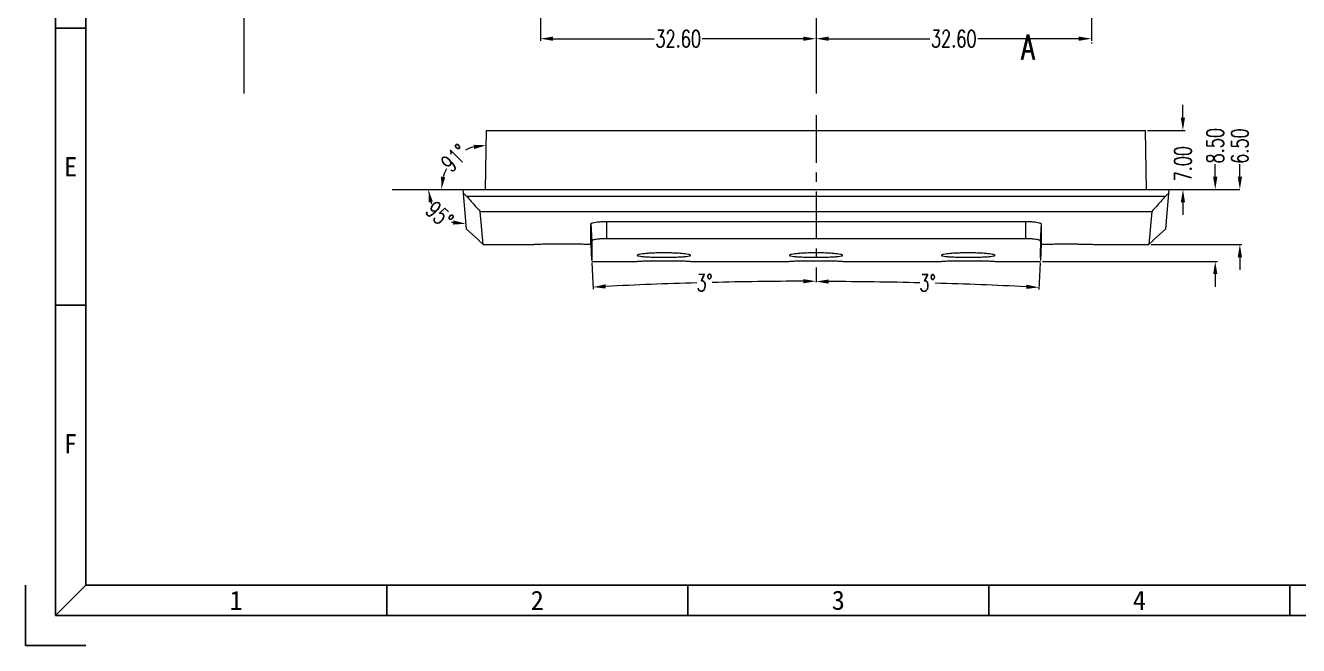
# Model space of a CAD drawing. Header units: millimetres. Extents: x 1179 to 2103, y 2567 to 2779.
# Drawn here: x 1489.8 to 1640.5, y 2567.4 to 2640.8 of the extents above; entities that cross this region are included whole.
import ezdxf
from ezdxf.enums import TextEntityAlignment as Align

# ---------------------------------------------------------------- set-up
doc = ezdxf.new("R2010")
doc.units = ezdxf.units.MM
doc.linetypes.add('CENTER', pattern=[0.6, 0.375, -0.075, 0.075, -0.075])
doc.linetypes.add('DIVIDE', pattern=[31.75, 12.7, -6.35, 0, -6.35, 0, -6.35])
doc.layers.get('0').update_dxf_attribs({"linetype": 'CONTINUOUS'})
doc.layers.get('Defpoints').update_dxf_attribs({"linetype": 'CONTINUOUS'})
for name, color, linetype, lineweight in [('dim', 82, 'CONTINUOUS', 9), ('hatch', 56, 'CONTINUOUS', 9), ('part', 7, 'CONTINUOUS', 20)]:
    doc.layers.add(name, color=color, linetype=linetype, lineweight=lineweight)
doc.styles.get("Standard").update_dxf_attribs({"font": 'romans.shx', "width": 0.7})
doc.styles.add('宋体', font='SimSun.ttf', dxfattribs={"width": 0.7})
doc.dimstyles.new('02', dxfattribs={"dimscale": 0.5, "dimtxt": 4, "dimasz": 3, "dimexe": 0.5, "dimexo": 0.5, "dimgap": 0.09, "dimtad": 0, "dimzin": 0, "dimdsep": 46, "dimtxsty": 'Standard', "dimcen": 0, "dimclrd": 256, "dimclre": 256, "dimclrt": 6, "dimazin": 2, "dimtp": 0.01, "dimtm": 0.01, "dimtfac": 1, "dimtofl": 0, "dimtmove": 0, "dimatfit": 0, "dimfxl": 0, "dimtolj": 1, "dimtzin": 0, "dimlwd": -1, "dimlwe": -1, "dimarcsym": 0})

# ---------------------------------------------------------------- blocks, each defined once
blk = doc.blocks.new('ca3')
for p, q in [((10, 102.5), (5, 102.5)), ((10, 56.5), (5, 56.5)), ((10, 10), (5, 5)), ((60, 5), (60, 10)), ((110, 5), (110, 10)), ((160, 5), (160, 10)), ((210, 5), (210, 10))]:
    blk.add_line(p, q)
at = {"color": 8}
for q in [(0, 10), (10, 0)]:
    blk.add_line((0, 0), q, dxfattribs=at)
for points in [[(5, 292), (415, 292), (415, 5), (5, 5)], [(10, 287), (410, 287), (410, 10), (10, 10)]]:
    blk.add_lwpolyline(points, close=True)
at = {"style": '宋体'}
for s, p in [('E', (7.5, 79.5)), ('F', (7.5, 33.5)), ('1', (35, 7.5)), ('2', (85, 7.5)), ('3', (135, 7.5)), ('4', (185, 7.5))]:
    blk.add_text(s, height=3.2, dxfattribs=at).set_placement(p, align=Align.MIDDLE)
blk = doc.blocks.new('*D192')
at = {"layer": 'Defpoints', "color": 0}
for p in [(3237.1, -1324.7), (3210.45, -1339.98), (3210.55, -1341.89), (3228.31, -1344.41), (3237.1, -1344.46)]:
    blk.add_point(p, dxfattribs=at)
at = {"layer": 'dim'}
blk.add_line((3210.57, -1342.14), (3210.73, -1345.27), dxfattribs=at)
for start, end in [(91.6036, 92.8295), (90.1705, 91.3964)]:
    blk.add_arc((3237.1, -1848.5), 504.17, start, end, dxfattribs=at)
for points in [[(3212.23, -1345.2), (3212.2, -1344.7), (3210.72, -1345.02)], [(3235.6, -1344.08), (3235.6, -1344.58), (3237.1, -1344.33)]]:
    blk.add_solid(points, dxfattribs=at)
at = {"layer": 'dim', "color": 6, "insert": (3223.91, -1344.5), "char_height": 2, "attachment_point": 5, "rotation": 1.5}
blk.add_mtext('\\A1;3°', dxfattribs=at)
blk = doc.blocks.new('*D191')
at = {"layer": 'Defpoints', "color": 0}
for p in [(3237.1, -1324.7), (3263.75, -1339.99), (3263.65, -1341.89), (3237.1, -1344.46), (3254.7, -1344.68)]:
    blk.add_point(p, dxfattribs=at)
at = {"layer": 'dim'}
blk.add_line((3263.64, -1342.14), (3263.48, -1345.31), dxfattribs=at)
for start, end in [(88.6036, 89.8295), (87.1705, 88.3964)]:
    blk.add_arc((3237.1, -1848.5), 504.13, start, end, dxfattribs=at)
for points in [[(3238.6, -1344.62), (3238.6, -1344.12), (3237.1, -1344.37)], [(3262, -1344.74), (3261.98, -1345.24), (3263.49, -1345.06)]]:
    blk.add_solid(points, dxfattribs=at)
at = {"layer": 'dim', "color": 6, "insert": (3250.3, -1344.54), "char_height": 2, "attachment_point": 5, "rotation": 358.5}
blk.add_mtext('\\A1;3°', dxfattribs=at)
blk = doc.blocks.new('*D175')
at = {"layer": 'Defpoints', "color": 0}
for p in [(3169.4, -1221.78), (3174.2, -1230.14), (3169.4, -1232.84), (3176.4, -1232.96), (3169.4, -1322.1)]:
    blk.add_point(p, dxfattribs=at)
at = {"layer": 'dim'}
for start, end in [(61.15, 74.3495), (14.6505, 27.85)]:
    blk.add_arc((3169.4, -1232.84), 5.51, start, end, dxfattribs=at)
for points in [[(3170.85, -1227.79), (3170.92, -1227.29), (3169.4, -1227.33)], [(3174.98, -1231.42), (3174.48, -1231.48), (3174.91, -1232.94)]]:
    blk.add_solid(points, dxfattribs=at)
at = {"layer": 'dim', "color": 6, "insert": (3173.33, -1228.98), "char_height": 2, "attachment_point": 5, "rotation": 314.5}
blk.add_mtext('\\A1;91°', dxfattribs=at)
blk = doc.blocks.new('*D172')
at = {"layer": 'Defpoints', "color": 0}
for p in [(3186.94, -1333.48), (3195.3, -1333.48), (3287.26, -1333.48), (3191.85, -1335.61), (3195.71, -1338.13)]:
    blk.add_point(p, dxfattribs=at)
at = {"layer": 'dim'}
for start, end in [(201.2744, 204.6414), (250.3586, 253.7256)]:
    blk.add_arc((3195.3, -1333.48), 4.06, start, end, dxfattribs=at)
for points in [[(3191.27, -1335), (3191.76, -1334.91), (3191.24, -1333.48)], [(3194.19, -1337.13), (3194.14, -1337.63), (3195.66, -1337.53)]]:
    blk.add_solid(points, dxfattribs=at)
at = {"layer": 'dim', "color": 6, "insert": (3192.56, -1336.48), "char_height": 2, "attachment_point": 5, "rotation": 317.5}
blk.add_mtext('\\A1;95°', dxfattribs=at)
blk = doc.blocks.new('*D171')
at = {"layer": 'Defpoints', "color": 0}
for p in [(3198.13, -1326.48), (3195.44, -1328.92), (3186.94, -1333.48), (3198, -1333.48), (3287.26, -1333.48)]:
    blk.add_point(p, dxfattribs=at)
at = {"layer": 'dim'}
for start, end in [(105.4817, 116.9439), (152.0561, 163.5183)]:
    blk.add_arc((3198, -1333.48), 5.23, start, end, dxfattribs=at)
for points in [[(3196.58, -1328.19), (3196.64, -1328.69), (3198.1, -1328.25)], [(3193.23, -1332.03), (3192.74, -1331.96), (3192.77, -1333.48)]]:
    blk.add_solid(points, dxfattribs=at)
at = {"layer": 'dim', "color": 6, "insert": (3194.34, -1329.75), "char_height": 2, "attachment_point": 5, "rotation": 44.5}
blk.add_mtext('\\A1;91°', dxfattribs=at)
blk = doc.blocks.new('*D170')
at = {"layer": 'Defpoints', "color": 0}
for p in [(3276.08, -1326.48), (3280.52, -1333.48), (3280.52, -1333.48)]:
    blk.add_point(p, dxfattribs=at)
at = {"layer": 'dim'}
for p, q in [((3280.52, -1324.98), (3280.52, -1323.48)), ((3276.33, -1326.48), (3280.77, -1326.48)), ((3280.52, -1334.98), (3280.52, -1336.48))]:
    blk.add_line(p, q, dxfattribs=at)
for points in [[(3280.27, -1324.98), (3280.77, -1324.98), (3280.52, -1326.48)], [(3280.27, -1334.98), (3280.77, -1334.98), (3280.52, -1333.48)]]:
    blk.add_solid(points, dxfattribs=at)
at = {"layer": 'dim', "color": 6, "insert": (3280.52, -1330.43), "char_height": 2, "attachment_point": 5, "rotation": 90}
blk.add_mtext('\\A1;7.00', dxfattribs=at)
blk = doc.blocks.new('*D169')
at = {"layer": 'Defpoints', "color": 0}
for p in [(3287.26, -1333.48), (3287.26, -1333.48), (3276.5, -1339.99)]:
    blk.add_point(p, dxfattribs=at)
at = {"layer": 'dim'}
for p, q in [((3287.26, -1331.98), (3287.26, -1330.48)), ((3276.75, -1339.99), (3287.51, -1339.99)), ((3287.26, -1341.49), (3287.26, -1342.99))]:
    blk.add_line(p, q, dxfattribs=at)
for points in [[(3287.01, -1331.98), (3287.51, -1331.98), (3287.26, -1333.48)], [(3287.01, -1341.49), (3287.51, -1341.49), (3287.26, -1339.99)]]:
    blk.add_solid(points, dxfattribs=at)
at = {"layer": 'dim', "color": 6, "insert": (3287.26, -1328.34), "char_height": 2, "attachment_point": 5, "rotation": 90}
blk.add_mtext('\\A1;6.50', dxfattribs=at)
blk = doc.blocks.new('*D168')
at = {"layer": 'Defpoints', "color": 0}
for p in [(3284.35, -1333.48), (3284.35, -1333.48), (3263.65, -1341.99)]:
    blk.add_point(p, dxfattribs=at)
at = {"layer": 'dim'}
for p, q in [((3284.35, -1331.98), (3284.35, -1330.48)), ((3263.9, -1341.99), (3284.6, -1341.99)), ((3284.35, -1343.49), (3284.35, -1344.99))]:
    blk.add_line(p, q, dxfattribs=at)
for points in [[(3284.1, -1331.98), (3284.6, -1331.98), (3284.35, -1333.48)], [(3284.1, -1343.49), (3284.6, -1343.49), (3284.35, -1341.99)]]:
    blk.add_solid(points, dxfattribs=at)
at = {"layer": 'dim', "color": 6, "insert": (3284.35, -1328.3), "char_height": 2, "attachment_point": 5, "rotation": 90}
blk.add_mtext('\\A1;8.50', dxfattribs=at)
blk = doc.blocks.new('*D107')
at = {"layer": 'Defpoints', "color": 0}
for p in [(3269.7, -1305.44), (3237.1, -1315.64), (3237.1, -1315.64)]:
    blk.add_point(p, dxfattribs=at)
at = {"layer": 'dim'}
for p, q in [((3269.7, -1305.69), (3269.7, -1315.89)), ((3238.6, -1315.64), (3250.56, -1315.64)), ((3268.2, -1315.64), (3256.25, -1315.64))]:
    blk.add_line(p, q, dxfattribs=at)
for points in [[(3238.6, -1315.39), (3238.6, -1315.89), (3237.1, -1315.64)], [(3268.2, -1315.39), (3268.2, -1315.89), (3269.7, -1315.64)]]:
    blk.add_solid(points, dxfattribs=at)
at = {"layer": 'dim', "color": 6, "insert": (3253.4, -1315.64), "char_height": 2, "attachment_point": 5}
blk.add_mtext('\\A1;32.60', dxfattribs=at)
blk = doc.blocks.new('*D106')
at = {"layer": 'Defpoints', "color": 0}
for p in [(3204.5, -1305.44), (3237.1, -1315.64), (3237.1, -1315.64)]:
    blk.add_point(p, dxfattribs=at)
at = {"layer": 'dim'}
for p, q in [((3204.5, -1305.69), (3204.5, -1315.89)), ((3206, -1315.64), (3217.96, -1315.64)), ((3235.6, -1315.64), (3223.65, -1315.64))]:
    blk.add_line(p, q, dxfattribs=at)
for points in [[(3206, -1315.39), (3206, -1315.89), (3204.5, -1315.64)], [(3235.6, -1315.39), (3235.6, -1315.89), (3237.1, -1315.64)]]:
    blk.add_solid(points, dxfattribs=at)
at = {"layer": 'dim', "color": 6, "insert": (3220.8, -1315.64), "char_height": 2, "attachment_point": 5}
blk.add_mtext('\\A1;32.60', dxfattribs=at)

msp = doc.modelspace()

# ---------------------------------------------------------------- linework, layer by layer
at = {"layer": 'hatch', "linetype": 'DIVIDE', "ltscale": 0.2}
msp.add_line((1615.961, 2655.638), (1615.961, 2638.207), dxfattribs=at)
at = {"layer": 'hatch', "flags": 128}
msp.add_lwpolyline([(1615.961, 2638.207, 0, 0, 0), (1612.961, 2638.207, 0.9, 0, 0), (1609.961, 2638.207, 0, 0, 0)], format="xyseb", dxfattribs=at)
at = {"layer": 'part', "color": 1, "linetype": 'CENTER', "ltscale": 50}
for p, q in [((1515.657, 2733.049), (1515.657, 2632.729)), ((1583.361, 2733.049), (1583.361, 2632.729)), ((1533.201, 2621.349), (1633.521, 2621.349))]:
    msp.add_line(p, q, dxfattribs=at)
at = {"layer": 'part', "color": 1, "linetype": 'CENTER', "ltscale": 15}
msp.add_line((1583.361, 2630.131), (1583.361, 2610.371), dxfattribs=at)
at = {"layer": 'part', "color": 7, "linetype": 'Continuous'}
for p, q in [((1544.261, 2621.349), (1544.383, 2628.349)), ((1544.383, 2628.349), (1622.339, 2628.349)), ((1622.461, 2621.349), (1622.339, 2628.349)), ((1541.561, 2621.349), (1625.161, 2621.349)), ((1541.561, 2621.349), (1541.968, 2616.697)), ((1624.754, 2616.697), (1625.161, 2621.349)), ((1624.698, 2620.54), (1542.024, 2620.54)), ((1543.621, 2618.752), (1623.101, 2618.752)), ((1543.966, 2614.845), (1543.624, 2618.752)), ((1623.097, 2618.752), (1622.756, 2614.845)), ((1556.711, 2617.274), (1556.817, 2615.251)), ((1558.561, 2617.569), (1608.161, 2617.569)), ((1558.561, 2617.569), (1558.561, 2615.525)), ((1608.161, 2617.569), (1608.161, 2615.525)), ((1610.011, 2617.274), (1609.905, 2615.251)), ((1541.968, 2616.697), (1543.446, 2615.343)), ((1543.446, 2615.343), (1543.446, 2615.321)), ((1543.446, 2615.321), (1543.966, 2614.845)), ((1608.161, 2615.525), (1558.561, 2615.525)), ((1622.756, 2614.845), (1623.276, 2615.321)), ((1623.276, 2615.343), (1624.754, 2616.697)), ((1623.276, 2615.321), (1623.276, 2615.343)), ((1543.966, 2614.845), (1550.011, 2614.845)), ((1556.711, 2614.849), (1556.811, 2612.941)), ((1610.011, 2614.845), (1609.911, 2612.941)), ((1614.361, 2614.872), (1613.361, 2614.872)), ((1617.711, 2614.845), (1622.756, 2614.845)), ((1556.816, 2612.845), (1562.197, 2612.845)), ((1568.525, 2612.845), (1580.197, 2612.845)), ((1586.525, 2612.845), (1598.197, 2612.845)), ((1604.525, 2612.845), (1609.906, 2612.845))]:
    msp.add_line(p, q, dxfattribs=at)
for points in [[(1542.024, 2620.54), (1541.881, 2620.675), (1541.739, 2620.811), (1541.596, 2620.946)], [(1542.024, 2620.54), (1542.552, 2619.946), (1543.086, 2619.348), (1543.621, 2618.752)], [(1624.698, 2620.54), (1624.168, 2619.945), (1623.636, 2619.348), (1623.101, 2618.752)], [(1625.126, 2620.946), (1624.983, 2620.811), (1624.84, 2620.675), (1624.698, 2620.54)], [(1556.711, 2617.275), (1556.775, 2617.349), (1556.965, 2617.421), (1557.257, 2617.482), (1557.638, 2617.528), (1558.09, 2617.558), (1558.561, 2617.569)], [(1556.711, 2614.846), (1556.711, 2615.133), (1556.711, 2615.943), (1556.711, 2617.275)], [(1608.161, 2617.569), (1608.633, 2617.559), (1609.083, 2617.528), (1609.464, 2617.482), (1609.757, 2617.421), (1609.947, 2617.349), (1610.011, 2617.275)], [(1610.011, 2617.275), (1610.011, 2615.926), (1610.011, 2615.116), (1610.011, 2614.845)], [(1558.561, 2615.525), (1558.117, 2615.516), (1557.691, 2615.487), (1557.332, 2615.444), (1557.057, 2615.388), (1556.878, 2615.321), (1556.816, 2615.25)], [(1556.816, 2615.25), (1556.816, 2614.85)], [(1609.906, 2615.25), (1609.844, 2615.32), (1609.666, 2615.387), (1609.389, 2615.444), (1609.03, 2615.488), (1608.606, 2615.516), (1608.161, 2615.525)], [(1609.906, 2615.25), (1609.906, 2614.845)], [(1556.711, 2614.846), (1556.613, 2614.849), (1556.327, 2614.855), (1555.868, 2614.863), (1555.264, 2614.871), (1554.549, 2614.877), (1553.765, 2614.88), (1552.957, 2614.88), (1552.173, 2614.877), (1551.458, 2614.871), (1550.853, 2614.863), (1550.395, 2614.855), (1550.108, 2614.849), (1550.011, 2614.846)], [(1556.816, 2614.85), (1556.816, 2614.846)], [(1556.816, 2614.846), (1556.816, 2613.712), (1556.816, 2612.942)], [(1565.361, 2613.852), (1564.63, 2613.843), (1563.94, 2613.819), (1563.328, 2613.782), (1562.827, 2613.733), (1562.462, 2613.677), (1562.25, 2613.618)], [(1568.472, 2613.618), (1568.259, 2613.677), (1567.894, 2613.733), (1567.393, 2613.782), (1566.782, 2613.819), (1566.092, 2613.843), (1565.361, 2613.852)], [(1583.361, 2613.852), (1582.63, 2613.843), (1581.94, 2613.819), (1581.328, 2613.782), (1580.827, 2613.733), (1580.462, 2613.677), (1580.25, 2613.618)], [(1586.472, 2613.618), (1586.259, 2613.677), (1585.894, 2613.733), (1585.393, 2613.782), (1584.782, 2613.819), (1584.092, 2613.843), (1583.361, 2613.852)], [(1601.361, 2613.852), (1600.63, 2613.843), (1599.94, 2613.819), (1599.328, 2613.782), (1598.827, 2613.733), (1598.462, 2613.677), (1598.25, 2613.618)], [(1604.472, 2613.618), (1604.259, 2613.677), (1603.894, 2613.733), (1603.393, 2613.782), (1602.782, 2613.819), (1602.092, 2613.843), (1601.361, 2613.852)], [(1609.906, 2614.845), (1609.905, 2613.712), (1609.906, 2612.942)], [(1613.361, 2614.872), (1612.615, 2614.871), (1611.907, 2614.867), (1611.272, 2614.862), (1610.742, 2614.856), (1610.343, 2614.85), (1610.095, 2614.846), (1610.011, 2614.845)], [(1614.361, 2614.872), (1615.162, 2614.871), (1615.918, 2614.866), (1616.582, 2614.86), (1617.118, 2614.854), (1617.493, 2614.848), (1617.686, 2614.845)], [(1565.362, 2612.868), (1564.535, 2612.867), (1563.768, 2612.862), (1563.113, 2612.857), (1562.614, 2612.851), (1562.303, 2612.847), (1562.197, 2612.845)], [(1562.25, 2613.618), (1562.204, 2613.553), (1562.352, 2613.492), (1562.686, 2613.439), (1563.187, 2613.394), (1563.828, 2613.362), (1564.568, 2613.341), (1565.36, 2613.335)], [(1565.36, 2613.335), (1566.152, 2613.341), (1566.893, 2613.362), (1567.534, 2613.394), (1568.036, 2613.439), (1568.37, 2613.492), (1568.518, 2613.553), (1568.472, 2613.618)], [(1568.525, 2612.845), (1568.419, 2612.847), (1568.107, 2612.851), (1567.609, 2612.857), (1566.955, 2612.862), (1566.188, 2612.867), (1565.362, 2612.868)], [(1583.362, 2612.868), (1582.535, 2612.867), (1581.768, 2612.862), (1581.113, 2612.857), (1580.614, 2612.851), (1580.303, 2612.847), (1580.197, 2612.845)], [(1580.25, 2613.618), (1580.204, 2613.553), (1580.352, 2613.492), (1580.686, 2613.439), (1581.187, 2613.394), (1581.828, 2613.362), (1582.568, 2613.341), (1583.36, 2613.335)], [(1583.36, 2613.335), (1584.152, 2613.341), (1584.893, 2613.362), (1585.534, 2613.394), (1586.036, 2613.439), (1586.37, 2613.492), (1586.518, 2613.553), (1586.472, 2613.618)], [(1586.525, 2612.845), (1586.419, 2612.847), (1586.107, 2612.851), (1585.609, 2612.857), (1584.955, 2612.862), (1584.188, 2612.867), (1583.362, 2612.868)], [(1601.362, 2612.868), (1600.535, 2612.867), (1599.768, 2612.862), (1599.113, 2612.857), (1598.614, 2612.851), (1598.303, 2612.847), (1598.197, 2612.845)], [(1598.25, 2613.618), (1598.204, 2613.553), (1598.352, 2613.492), (1598.686, 2613.439), (1599.187, 2613.394), (1599.828, 2613.362), (1600.568, 2613.341), (1601.36, 2613.335)], [(1601.36, 2613.335), (1602.152, 2613.341), (1602.893, 2613.362), (1603.534, 2613.394), (1604.036, 2613.439), (1604.37, 2613.492), (1604.518, 2613.553), (1604.472, 2613.618)], [(1604.525, 2612.845), (1604.419, 2612.847), (1604.107, 2612.851), (1603.609, 2612.857), (1602.955, 2612.862), (1602.188, 2612.867), (1601.362, 2612.868)]]:
    msp.add_spline(points, degree=3, dxfattribs=at)

# ---------------------------------------------------------------- block references
at = {"xscale": 0.712500000000091, "yscale": 0.712500000000091, "zscale": 0.7124999999999999}
msp.add_blockref('ca3', (1489.812, 2567.397), dxfattribs=at)

# ---------------------------------------------------------------- texts
at = {"layer": 'hatch', "width": 0.7}
msp.add_text('A', height=3, dxfattribs=at).set_placement((1608.436, 2638.207), align=Align.MIDDLE)

# ---------------------------------------------------------------- dimensions: what is measured, and where the dimension line sits
at = {"layer": 'dim'}
for base, line1, line2, picture, middle, set_off in [((1520.4591, 2724.6871), ((1515.6568, 2733.0485), (1515.6568, 2632.7285)), ((1515.6568, 2721.9885), (1522.6568, 2721.8663)), '*D175', (1519.5858, 2725.8495), (-1653.7437, 3954.831)), ((1574.562, 2610.423), ((1583.361, 2630.131), (1583.361, 2610.371)), ((1556.711, 2614.849), (1556.811, 2612.941)), '*D192', (1570.163, 2610.327), (-1653.744, 3954.831)), ((1600.9544, 2610.1527), ((1583.3608, 2630.1311), (1583.3608, 2610.3709)), ((1610.0106, 2614.8451), (1609.9108, 2612.9412)), '*D191', (1596.5572, 2610.2871), (-1653.7437, 3954.831)), ((1541.697, 2625.911), ((1533.201, 2621.349), (1633.521, 2621.349)), ((1544.261, 2621.349), (1544.383, 2628.349)), '*D171', (1540.593, 2625.081), (-1653.744, 3954.831)), ((1538.103, 2619.216), ((1533.201, 2621.349), (1633.521, 2621.349)), ((1541.561, 2621.349), (1541.968, 2616.697)), '*D172', (1538.816, 2618.353), (-1653.744, 3954.831))]:
    dim = msp.add_angular_dim_2l(base=base, line1=line1, line2=line2, dimstyle='02', dxfattribs=at)
    dim.commit()
    dim.dimension.update_dxf_attribs({"geometry": picture, "text_midpoint": middle, "insert": set_off})
for p1, picture, middle in [((1550.761, 2649.389), '*D106', (1567.061, 2639.193)), ((1615.961, 2649.389), '*D107', (1599.661, 2639.193))]:
    dim = msp.add_linear_dim(base=(1583.361, 2639.193), p1=p1, p2=(1583.361, 2639.193), dimstyle='02', dxfattribs=at)
    dim.commit()
    dim.dimension.update_dxf_attribs({"geometry": picture, "text_midpoint": middle, "insert": (-1653.744, 3954.831)})
for base, p1, p2, picture, middle in [((1626.777, 2621.349), (1622.339, 2628.349), (1626.777, 2621.349), '*D170', (1626.777, 2624.398)), ((1630.604, 2621.349), (1609.906, 2612.845), (1630.604, 2621.349), '*D168', (1630.604, 2626.527))]:
    dim = msp.add_linear_dim(base=base, p1=p1, p2=p2, angle=90, dimstyle='02', dxfattribs=at)
    dim.commit()
    dim.dimension.update_dxf_attribs({"geometry": picture, "text_midpoint": middle, "dimtype": 128, "insert": (-1653.744, 3954.831)})
dim = msp.add_linear_dim(base=(1633.521, 2621.349), p1=(1622.756, 2614.845), p2=(1633.521, 2621.349), angle=90, dimstyle='02', dxfattribs=at)
dim.commit()
dim.dimension.update_dxf_attribs({"geometry": '*D169', "text_midpoint": (1633.521, 2626.494), "insert": (-1653.744, 3954.831)})

doc.saveas('drawing.dxf')
